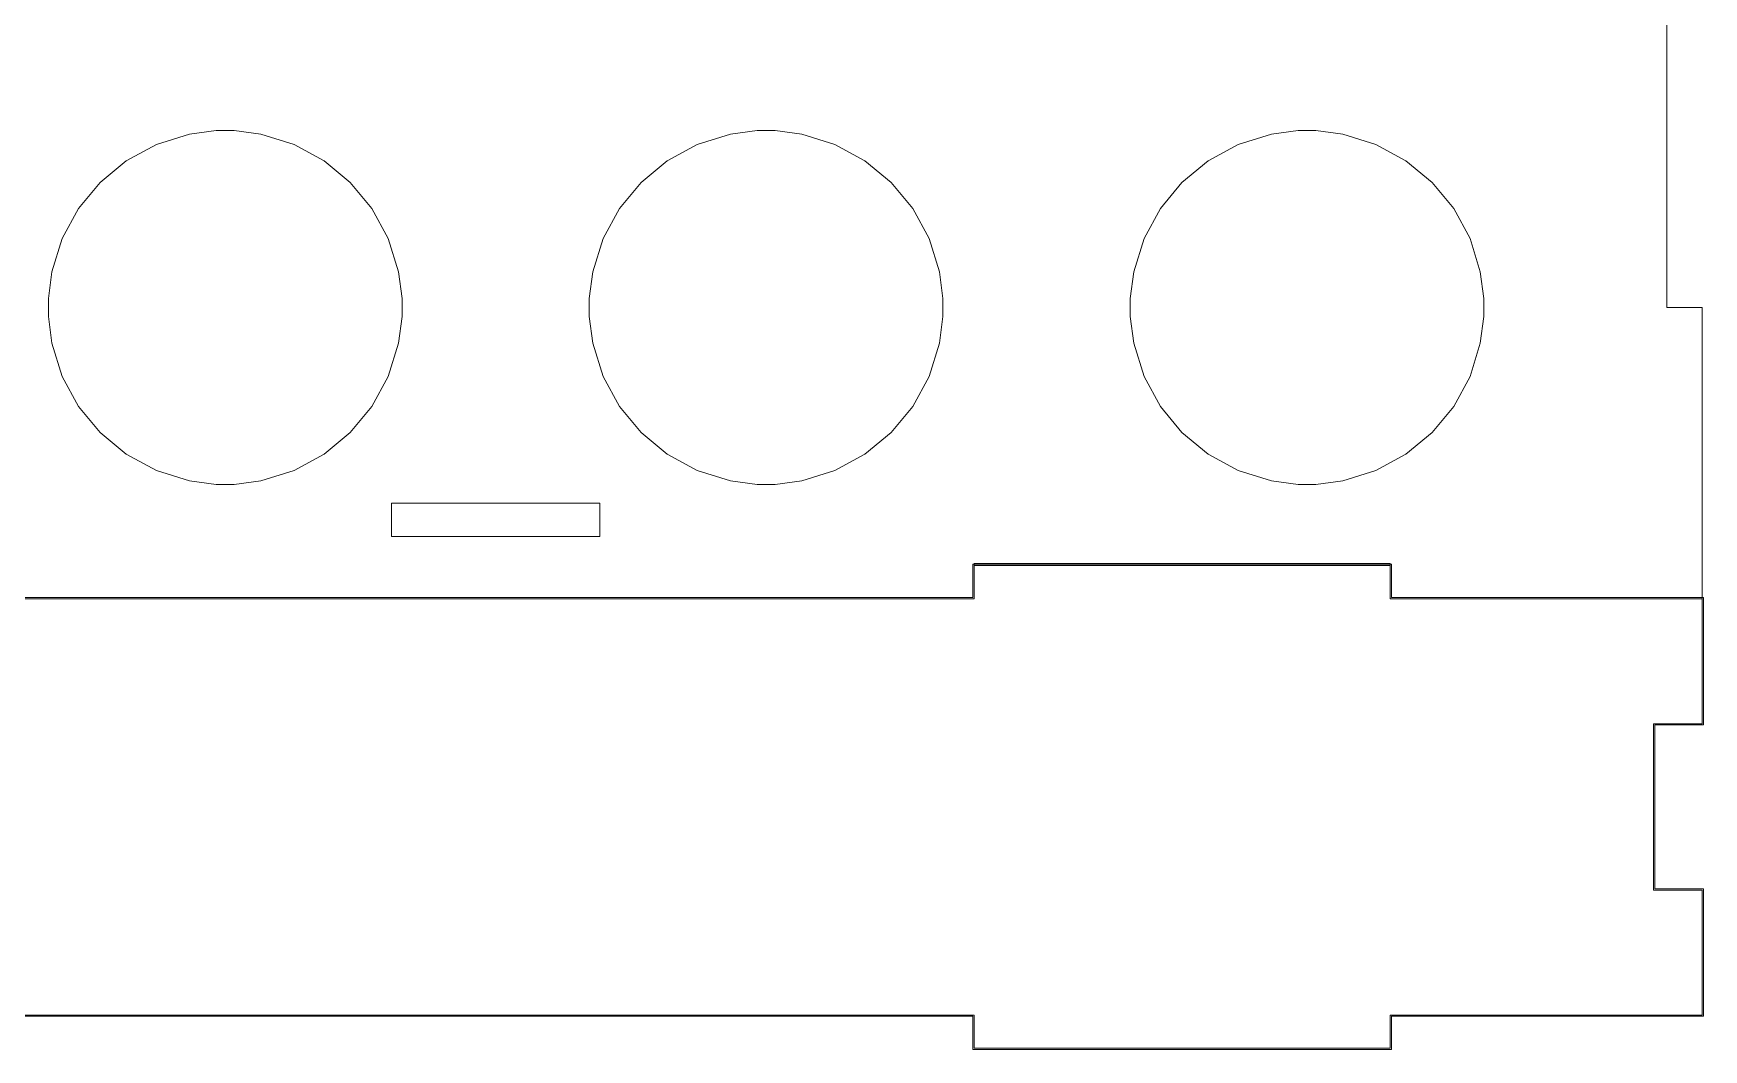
# Model space of a CAD drawing. Header units: millimetres. Extents: x -1378 to 3334, y -1176 to 661.
# Drawn here: x 496.7 to 797.8, y -17.4 to 165.8 of the extents above; entities that cross this region are included whole.
import ezdxf

# ---------------------------------------------------------------- set-up
doc = ezdxf.new("R2010")
doc.units = ezdxf.units.MM
doc.header["$MEASUREMENT"] = 0
doc.layers.add('Layer 1', color=7, linetype='Continuous')

msp = doc.modelspace()

# ---------------------------------------------------------------- linework, layer by layer
at = {"layer": 'Layer 1', "color": 153, "lineweight": 9}
for points in [[(791.1708, 191.3647), (791.1708, 191.3647), (791.1708, 116.3647), (791.1708, 116.3647)], [(791.1708, 191.3647), (791.1708, 191.3647), (791.1708, 116.3647), (791.1708, 116.3647)], [(518.8808, 145.7367), (518.8808, 145.7367), (524.8708, 147.5957), (524.8708, 147.5957)], [(518.8808, 145.7367), (518.8808, 145.7367), (524.8708, 147.5957), (524.8708, 147.5957)], [(524.8708, 147.5957), (524.8708, 147.5957), (529.6908, 148.2417), (529.6908, 148.2417)], [(524.8708, 147.5957), (524.8708, 147.5957), (529.6908, 148.2417), (529.6908, 148.2417)], [(529.6908, 148.2417), (529.6908, 148.2417), (531.2908, 148.2417), (531.2908, 148.2417)], [(529.6908, 148.2417), (529.6908, 148.2417), (531.2908, 148.2417), (531.2908, 148.2417)], [(531.2908, 148.2417), (531.2908, 148.2417), (532.9008, 148.2417), (532.9008, 148.2417)], [(531.2908, 148.2417), (531.2908, 148.2417), (532.9008, 148.2417), (532.9008, 148.2417)], [(532.9008, 148.2417), (532.9008, 148.2417), (537.7208, 147.5957), (537.7208, 147.5957)], [(532.9008, 148.2417), (532.9008, 148.2417), (537.7208, 147.5957), (537.7208, 147.5957)], [(537.7208, 147.5957), (537.7208, 147.5957), (543.7008, 145.7367), (543.7008, 145.7367)], [(537.7208, 147.5957), (537.7208, 147.5957), (543.7008, 145.7367), (543.7008, 145.7367)], [(616.3808, 145.7367), (616.3808, 145.7367), (622.3708, 147.5957), (622.3708, 147.5957)], [(616.3808, 145.7367), (616.3808, 145.7367), (622.3708, 147.5957), (622.3708, 147.5957)], [(622.3708, 147.5957), (622.3708, 147.5957), (627.1908, 148.2417), (627.1908, 148.2417)], [(622.3708, 147.5957), (622.3708, 147.5957), (627.1908, 148.2417), (627.1908, 148.2417)], [(627.1908, 148.2417), (627.1908, 148.2417), (628.7908, 148.2417), (628.7908, 148.2417)], [(627.1908, 148.2417), (627.1908, 148.2417), (628.7908, 148.2417), (628.7908, 148.2417)], [(628.7908, 148.2417), (628.7908, 148.2417), (630.4008, 148.2417), (630.4008, 148.2417)], [(628.7908, 148.2417), (628.7908, 148.2417), (630.4008, 148.2417), (630.4008, 148.2417)], [(630.4008, 148.2417), (630.4008, 148.2417), (635.2208, 147.5957), (635.2208, 147.5957)], [(630.4008, 148.2417), (630.4008, 148.2417), (635.2208, 147.5957), (635.2208, 147.5957)], [(635.2208, 147.5957), (635.2208, 147.5957), (641.2008, 145.7367), (641.2008, 145.7367)], [(635.2208, 147.5957), (635.2208, 147.5957), (641.2008, 145.7367), (641.2008, 145.7367)], [(713.8908, 145.7367), (713.8908, 145.7367), (719.8708, 147.5957), (719.8708, 147.5957)], [(713.8908, 145.7367), (713.8908, 145.7367), (719.8708, 147.5957), (719.8708, 147.5957)], [(719.8708, 147.5957), (719.8708, 147.5957), (724.6908, 148.2417), (724.6908, 148.2417)], [(719.8708, 147.5957), (719.8708, 147.5957), (724.6908, 148.2417), (724.6908, 148.2417)], [(724.6908, 148.2417), (724.6908, 148.2417), (726.2908, 148.2417), (726.2908, 148.2417)], [(724.6908, 148.2417), (724.6908, 148.2417), (726.2908, 148.2417), (726.2908, 148.2417)], [(726.2908, 148.2417), (726.2908, 148.2417), (727.9008, 148.2417), (727.9008, 148.2417)], [(726.2908, 148.2417), (726.2908, 148.2417), (727.9008, 148.2417), (727.9008, 148.2417)], [(727.9008, 148.2417), (727.9008, 148.2417), (732.7208, 147.5957), (732.7208, 147.5957)], [(727.9008, 148.2417), (727.9008, 148.2417), (732.7208, 147.5957), (732.7208, 147.5957)], [(732.7208, 147.5957), (732.7208, 147.5957), (738.7008, 145.7367), (738.7008, 145.7367)], [(732.7208, 147.5957), (732.7208, 147.5957), (738.7008, 145.7367), (738.7008, 145.7367)], [(513.4708, 142.7987), (513.4708, 142.7987), (518.8808, 145.7367), (518.8808, 145.7367)], [(513.4708, 142.7987), (513.4708, 142.7987), (518.8808, 145.7367), (518.8808, 145.7367)], [(543.7008, 145.7367), (543.7008, 145.7367), (549.1108, 142.7987), (549.1108, 142.7987)], [(543.7008, 145.7367), (543.7008, 145.7367), (549.1108, 142.7987), (549.1108, 142.7987)], [(610.9708, 142.7987), (610.9708, 142.7987), (616.3808, 145.7367), (616.3808, 145.7367)], [(610.9708, 142.7987), (610.9708, 142.7987), (616.3808, 145.7367), (616.3808, 145.7367)], [(641.2008, 145.7367), (641.2008, 145.7367), (646.6108, 142.7987), (646.6108, 142.7987)], [(641.2008, 145.7367), (641.2008, 145.7367), (646.6108, 142.7987), (646.6108, 142.7987)], [(708.4708, 142.7987), (708.4708, 142.7987), (713.8908, 145.7367), (713.8908, 145.7367)], [(708.4708, 142.7987), (708.4708, 142.7987), (713.8908, 145.7367), (713.8908, 145.7367)], [(738.7008, 145.7367), (738.7008, 145.7367), (744.1208, 142.7987), (744.1208, 142.7987)], [(738.7008, 145.7367), (738.7008, 145.7367), (744.1208, 142.7987), (744.1208, 142.7987)], [(508.7508, 138.9067), (508.7508, 138.9067), (513.4708, 142.7987), (513.4708, 142.7987)], [(508.7508, 138.9067), (508.7508, 138.9067), (513.4708, 142.7987), (513.4708, 142.7987)], [(549.1108, 142.7987), (549.1108, 142.7987), (553.8308, 138.9067), (553.8308, 138.9067)], [(549.1108, 142.7987), (549.1108, 142.7987), (553.8308, 138.9067), (553.8308, 138.9067)], [(606.2508, 138.9067), (606.2508, 138.9067), (610.9708, 142.7987), (610.9708, 142.7987)], [(606.2508, 138.9067), (606.2508, 138.9067), (610.9708, 142.7987), (610.9708, 142.7987)], [(646.6108, 142.7987), (646.6108, 142.7987), (651.3308, 138.9067), (651.3308, 138.9067)], [(646.6108, 142.7987), (646.6108, 142.7987), (651.3308, 138.9067), (651.3308, 138.9067)], [(703.7508, 138.9067), (703.7508, 138.9067), (708.4708, 142.7987), (708.4708, 142.7987)], [(703.7508, 138.9067), (703.7508, 138.9067), (708.4708, 142.7987), (708.4708, 142.7987)], [(744.1208, 142.7987), (744.1208, 142.7987), (748.8308, 138.9067), (748.8308, 138.9067)], [(744.1208, 142.7987), (744.1208, 142.7987), (748.8308, 138.9067), (748.8308, 138.9067)], [(504.8608, 134.1867), (504.8608, 134.1867), (508.7508, 138.9067), (508.7508, 138.9067)], [(504.8608, 134.1867), (504.8608, 134.1867), (508.7508, 138.9067), (508.7508, 138.9067)], [(553.8308, 138.9067), (553.8308, 138.9067), (557.7208, 134.1867), (557.7208, 134.1867)], [(553.8308, 138.9067), (553.8308, 138.9067), (557.7208, 134.1867), (557.7208, 134.1867)], [(602.3608, 134.1867), (602.3608, 134.1867), (606.2508, 138.9067), (606.2508, 138.9067)], [(602.3608, 134.1867), (602.3608, 134.1867), (606.2508, 138.9067), (606.2508, 138.9067)], [(651.3308, 138.9067), (651.3308, 138.9067), (655.2308, 134.1867), (655.2308, 134.1867)], [(651.3308, 138.9067), (651.3308, 138.9067), (655.2308, 134.1867), (655.2308, 134.1867)], [(699.8608, 134.1867), (699.8608, 134.1867), (703.7508, 138.9067), (703.7508, 138.9067)], [(699.8608, 134.1867), (699.8608, 134.1867), (703.7508, 138.9067), (703.7508, 138.9067)], [(748.8308, 138.9067), (748.8308, 138.9067), (752.7308, 134.1867), (752.7308, 134.1867)], [(748.8308, 138.9067), (748.8308, 138.9067), (752.7308, 134.1867), (752.7308, 134.1867)], [(501.9208, 128.7717), (501.9208, 128.7717), (504.8608, 134.1867), (504.8608, 134.1867)], [(501.9208, 128.7717), (501.9208, 128.7717), (504.8608, 134.1867), (504.8608, 134.1867)], [(557.7208, 134.1867), (557.7208, 134.1867), (560.6608, 128.7717), (560.6608, 128.7717)], [(557.7208, 134.1867), (557.7208, 134.1867), (560.6608, 128.7717), (560.6608, 128.7717)], [(599.4208, 128.7717), (599.4208, 128.7717), (602.3608, 134.1867), (602.3608, 134.1867)], [(599.4208, 128.7717), (599.4208, 128.7717), (602.3608, 134.1867), (602.3608, 134.1867)], [(655.2308, 134.1867), (655.2308, 134.1867), (658.1608, 128.7717), (658.1608, 128.7717)], [(655.2308, 134.1867), (655.2308, 134.1867), (658.1608, 128.7717), (658.1608, 128.7717)], [(696.9208, 128.7717), (696.9208, 128.7717), (699.8608, 134.1867), (699.8608, 134.1867)], [(696.9208, 128.7717), (696.9208, 128.7717), (699.8608, 134.1867), (699.8608, 134.1867)], [(752.7308, 134.1867), (752.7308, 134.1867), (755.6708, 128.7717), (755.6708, 128.7717)], [(752.7308, 134.1867), (752.7308, 134.1867), (755.6708, 128.7717), (755.6708, 128.7717)], [(500.0708, 122.7887), (500.0708, 122.7887), (501.9208, 128.7717), (501.9208, 128.7717)], [(500.0708, 122.7887), (500.0708, 122.7887), (501.9208, 128.7717), (501.9208, 128.7717)], [(560.6608, 128.7717), (560.6608, 128.7717), (562.5208, 122.7887), (562.5208, 122.7887)], [(560.6608, 128.7717), (560.6608, 128.7717), (562.5208, 122.7887), (562.5208, 122.7887)], [(597.5608, 122.7887), (597.5608, 122.7887), (599.4208, 128.7717), (599.4208, 128.7717)], [(597.5608, 122.7887), (597.5608, 122.7887), (599.4208, 128.7717), (599.4208, 128.7717)], [(658.1608, 128.7717), (658.1608, 128.7717), (660.0208, 122.7887), (660.0208, 122.7887)], [(658.1608, 128.7717), (658.1608, 128.7717), (660.0208, 122.7887), (660.0208, 122.7887)], [(695.0608, 122.7887), (695.0608, 122.7887), (696.9208, 128.7717), (696.9208, 128.7717)], [(695.0608, 122.7887), (695.0608, 122.7887), (696.9208, 128.7717), (696.9208, 128.7717)], [(755.6708, 128.7717), (755.6708, 128.7717), (757.5208, 122.7887), (757.5208, 122.7887)], [(755.6708, 128.7717), (755.6708, 128.7717), (757.5208, 122.7887), (757.5208, 122.7887)], [(499.4208, 117.9737), (499.4208, 117.9737), (500.0708, 122.7887), (500.0708, 122.7887)], [(499.4208, 117.9737), (499.4208, 117.9737), (500.0708, 122.7887), (500.0708, 122.7887)], [(562.5208, 122.7887), (562.5208, 122.7887), (563.1708, 117.9737), (563.1708, 117.9737)], [(562.5208, 122.7887), (562.5208, 122.7887), (563.1708, 117.9737), (563.1708, 117.9737)], [(596.9208, 117.9737), (596.9208, 117.9737), (597.5608, 122.7887), (597.5608, 122.7887)], [(596.9208, 117.9737), (596.9208, 117.9737), (597.5608, 122.7887), (597.5608, 122.7887)], [(660.0208, 122.7887), (660.0208, 122.7887), (660.6708, 117.9737), (660.6708, 117.9737)], [(660.0208, 122.7887), (660.0208, 122.7887), (660.6708, 117.9737), (660.6708, 117.9737)], [(694.4208, 117.9737), (694.4208, 117.9737), (695.0608, 122.7887), (695.0608, 122.7887)], [(694.4208, 117.9737), (694.4208, 117.9737), (695.0608, 122.7887), (695.0608, 122.7887)], [(757.5208, 122.7887), (757.5208, 122.7887), (758.1708, 117.9737), (758.1708, 117.9737)], [(757.5208, 122.7887), (757.5208, 122.7887), (758.1708, 117.9737), (758.1708, 117.9737)], [(499.4208, 116.3647), (499.4208, 116.3647), (499.4208, 117.9737), (499.4208, 117.9737)], [(499.4208, 116.3647), (499.4208, 116.3647), (499.4208, 117.9737), (499.4208, 117.9737)], [(563.1708, 117.9737), (563.1708, 117.9737), (563.1708, 116.3647), (563.1708, 116.3647)], [(563.1708, 117.9737), (563.1708, 117.9737), (563.1708, 116.3647), (563.1708, 116.3647)], [(596.9208, 116.3647), (596.9208, 116.3647), (596.9208, 117.9737), (596.9208, 117.9737)], [(596.9208, 116.3647), (596.9208, 116.3647), (596.9208, 117.9737), (596.9208, 117.9737)], [(660.6708, 117.9737), (660.6708, 117.9737), (660.6708, 116.3647), (660.6708, 116.3647)], [(660.6708, 117.9737), (660.6708, 117.9737), (660.6708, 116.3647), (660.6708, 116.3647)], [(694.4208, 116.3647), (694.4208, 116.3647), (694.4208, 117.9737), (694.4208, 117.9737)], [(694.4208, 116.3647), (694.4208, 116.3647), (694.4208, 117.9737), (694.4208, 117.9737)], [(758.1708, 117.9737), (758.1708, 117.9737), (758.1708, 116.3647), (758.1708, 116.3647)], [(758.1708, 117.9737), (758.1708, 117.9737), (758.1708, 116.3647), (758.1708, 116.3647)], [(499.4208, 114.7597), (499.4208, 114.7597), (499.4208, 116.3647), (499.4208, 116.3647)], [(499.4208, 114.7597), (499.4208, 114.7597), (499.4208, 116.3647), (499.4208, 116.3647)], [(500.0708, 109.9407), (500.0708, 109.9407), (499.4208, 114.7597), (499.4208, 114.7597)], [(500.0708, 109.9407), (500.0708, 109.9407), (499.4208, 114.7597), (499.4208, 114.7597)], [(563.1708, 114.7597), (563.1708, 114.7597), (562.5208, 109.9407), (562.5208, 109.9407)], [(563.1708, 114.7597), (563.1708, 114.7597), (562.5208, 109.9407), (562.5208, 109.9407)], [(563.1708, 116.3647), (563.1708, 116.3647), (563.1708, 114.7597), (563.1708, 114.7597)], [(563.1708, 116.3647), (563.1708, 116.3647), (563.1708, 114.7597), (563.1708, 114.7597)], [(596.9208, 114.7597), (596.9208, 114.7597), (596.9208, 116.3647), (596.9208, 116.3647)], [(596.9208, 114.7597), (596.9208, 114.7597), (596.9208, 116.3647), (596.9208, 116.3647)], [(597.5608, 109.9407), (597.5608, 109.9407), (596.9208, 114.7597), (596.9208, 114.7597)], [(597.5608, 109.9407), (597.5608, 109.9407), (596.9208, 114.7597), (596.9208, 114.7597)], [(660.6708, 114.7597), (660.6708, 114.7597), (660.0208, 109.9407), (660.0208, 109.9407)], [(660.6708, 114.7597), (660.6708, 114.7597), (660.0208, 109.9407), (660.0208, 109.9407)], [(660.6708, 116.3647), (660.6708, 116.3647), (660.6708, 114.7597), (660.6708, 114.7597)], [(660.6708, 116.3647), (660.6708, 116.3647), (660.6708, 114.7597), (660.6708, 114.7597)], [(694.4208, 114.7597), (694.4208, 114.7597), (694.4208, 116.3647), (694.4208, 116.3647)], [(694.4208, 114.7597), (694.4208, 114.7597), (694.4208, 116.3647), (694.4208, 116.3647)], [(695.0608, 109.9407), (695.0608, 109.9407), (694.4208, 114.7597), (694.4208, 114.7597)], [(695.0608, 109.9407), (695.0608, 109.9407), (694.4208, 114.7597), (694.4208, 114.7597)], [(758.1708, 114.7597), (758.1708, 114.7597), (757.5208, 109.9407), (757.5208, 109.9407)], [(758.1708, 114.7597), (758.1708, 114.7597), (757.5208, 109.9407), (757.5208, 109.9407)], [(758.1708, 116.3647), (758.1708, 116.3647), (758.1708, 114.7597), (758.1708, 114.7597)], [(758.1708, 116.3647), (758.1708, 116.3647), (758.1708, 114.7597), (758.1708, 114.7597)], [(791.1708, 116.3647), (791.1708, 116.3647), (797.5408, 116.3647), (797.5408, 116.3647)], [(791.1708, 116.3647), (791.1708, 116.3647), (797.5408, 116.3647), (797.5408, 116.3647)], [(797.5408, 116.3647), (797.5408, 116.3647), (797.5408, 63.8677), (797.5408, 63.8677)], [(797.5408, 116.3647), (797.5408, 116.3647), (797.5408, 63.8677), (797.5408, 63.8677)], [(501.9208, 103.9577), (501.9208, 103.9577), (500.0708, 109.9407), (500.0708, 109.9407)], [(501.9208, 103.9577), (501.9208, 103.9577), (500.0708, 109.9407), (500.0708, 109.9407)], [(562.5208, 109.9407), (562.5208, 109.9407), (560.6608, 103.9577), (560.6608, 103.9577)], [(562.5208, 109.9407), (562.5208, 109.9407), (560.6608, 103.9577), (560.6608, 103.9577)], [(599.4208, 103.9577), (599.4208, 103.9577), (597.5608, 109.9407), (597.5608, 109.9407)], [(599.4208, 103.9577), (599.4208, 103.9577), (597.5608, 109.9407), (597.5608, 109.9407)], [(660.0208, 109.9407), (660.0208, 109.9407), (658.1608, 103.9577), (658.1608, 103.9577)], [(660.0208, 109.9407), (660.0208, 109.9407), (658.1608, 103.9577), (658.1608, 103.9577)], [(696.9208, 103.9577), (696.9208, 103.9577), (695.0608, 109.9407), (695.0608, 109.9407)], [(696.9208, 103.9577), (696.9208, 103.9577), (695.0608, 109.9407), (695.0608, 109.9407)], [(757.5208, 109.9407), (757.5208, 109.9407), (755.6708, 103.9577), (755.6708, 103.9577)], [(757.5208, 109.9407), (757.5208, 109.9407), (755.6708, 103.9577), (755.6708, 103.9577)], [(504.8608, 98.5457), (504.8608, 98.5457), (501.9208, 103.9577), (501.9208, 103.9577)], [(504.8608, 98.5457), (504.8608, 98.5457), (501.9208, 103.9577), (501.9208, 103.9577)], [(560.6608, 103.9577), (560.6608, 103.9577), (557.7208, 98.5457), (557.7208, 98.5457)], [(560.6608, 103.9577), (560.6608, 103.9577), (557.7208, 98.5457), (557.7208, 98.5457)], [(602.3608, 98.5457), (602.3608, 98.5457), (599.4208, 103.9577), (599.4208, 103.9577)], [(602.3608, 98.5457), (602.3608, 98.5457), (599.4208, 103.9577), (599.4208, 103.9577)], [(658.1608, 103.9577), (658.1608, 103.9577), (655.2308, 98.5457), (655.2308, 98.5457)], [(658.1608, 103.9577), (658.1608, 103.9577), (655.2308, 98.5457), (655.2308, 98.5457)], [(699.8608, 98.5457), (699.8608, 98.5457), (696.9208, 103.9577), (696.9208, 103.9577)], [(699.8608, 98.5457), (699.8608, 98.5457), (696.9208, 103.9577), (696.9208, 103.9577)], [(755.6708, 103.9577), (755.6708, 103.9577), (752.7308, 98.5457), (752.7308, 98.5457)], [(755.6708, 103.9577), (755.6708, 103.9577), (752.7308, 98.5457), (752.7308, 98.5457)], [(508.7508, 93.8287), (508.7508, 93.8287), (504.8608, 98.5457), (504.8608, 98.5457)], [(508.7508, 93.8287), (508.7508, 93.8287), (504.8608, 98.5457), (504.8608, 98.5457)], [(557.7208, 98.5457), (557.7208, 98.5457), (553.8308, 93.8287), (553.8308, 93.8287)], [(557.7208, 98.5457), (557.7208, 98.5457), (553.8308, 93.8287), (553.8308, 93.8287)], [(606.2508, 93.8287), (606.2508, 93.8287), (602.3608, 98.5457), (602.3608, 98.5457)], [(606.2508, 93.8287), (606.2508, 93.8287), (602.3608, 98.5457), (602.3608, 98.5457)], [(655.2308, 98.5457), (655.2308, 98.5457), (651.3308, 93.8287), (651.3308, 93.8287)], [(655.2308, 98.5457), (655.2308, 98.5457), (651.3308, 93.8287), (651.3308, 93.8287)], [(703.7508, 93.8287), (703.7508, 93.8287), (699.8608, 98.5457), (699.8608, 98.5457)], [(703.7508, 93.8287), (703.7508, 93.8287), (699.8608, 98.5457), (699.8608, 98.5457)], [(752.7308, 98.5457), (752.7308, 98.5457), (748.8308, 93.8287), (748.8308, 93.8287)], [(752.7308, 98.5457), (752.7308, 98.5457), (748.8308, 93.8287), (748.8308, 93.8287)], [(513.4708, 89.9347), (513.4708, 89.9347), (508.7508, 93.8287), (508.7508, 93.8287)], [(513.4708, 89.9347), (513.4708, 89.9347), (508.7508, 93.8287), (508.7508, 93.8287)], [(553.8308, 93.8287), (553.8308, 93.8287), (549.1108, 89.9347), (549.1108, 89.9347)], [(553.8308, 93.8287), (553.8308, 93.8287), (549.1108, 89.9347), (549.1108, 89.9347)], [(610.9708, 89.9347), (610.9708, 89.9347), (606.2508, 93.8287), (606.2508, 93.8287)], [(610.9708, 89.9347), (610.9708, 89.9347), (606.2508, 93.8287), (606.2508, 93.8287)], [(651.3308, 93.8287), (651.3308, 93.8287), (646.6108, 89.9347), (646.6108, 89.9347)], [(651.3308, 93.8287), (651.3308, 93.8287), (646.6108, 89.9347), (646.6108, 89.9347)], [(708.4708, 89.9347), (708.4708, 89.9347), (703.7508, 93.8287), (703.7508, 93.8287)], [(708.4708, 89.9347), (708.4708, 89.9347), (703.7508, 93.8287), (703.7508, 93.8287)], [(748.8308, 93.8287), (748.8308, 93.8287), (744.1208, 89.9347), (744.1208, 89.9347)], [(748.8308, 93.8287), (748.8308, 93.8287), (744.1208, 89.9347), (744.1208, 89.9347)], [(518.8808, 86.9957), (518.8808, 86.9957), (513.4708, 89.9347), (513.4708, 89.9347)], [(518.8808, 86.9957), (518.8808, 86.9957), (513.4708, 89.9347), (513.4708, 89.9347)], [(549.1108, 89.9347), (549.1108, 89.9347), (543.7008, 86.9957), (543.7008, 86.9957)], [(549.1108, 89.9347), (549.1108, 89.9347), (543.7008, 86.9957), (543.7008, 86.9957)], [(616.3808, 86.9957), (616.3808, 86.9957), (610.9708, 89.9347), (610.9708, 89.9347)], [(616.3808, 86.9957), (616.3808, 86.9957), (610.9708, 89.9347), (610.9708, 89.9347)], [(646.6108, 89.9347), (646.6108, 89.9347), (641.2008, 86.9957), (641.2008, 86.9957)], [(646.6108, 89.9347), (646.6108, 89.9347), (641.2008, 86.9957), (641.2008, 86.9957)], [(713.8908, 86.9957), (713.8908, 86.9957), (708.4708, 89.9347), (708.4708, 89.9347)], [(713.8908, 86.9957), (713.8908, 86.9957), (708.4708, 89.9347), (708.4708, 89.9347)], [(744.1208, 89.9347), (744.1208, 89.9347), (738.7008, 86.9957), (738.7008, 86.9957)], [(744.1208, 89.9347), (744.1208, 89.9347), (738.7008, 86.9957), (738.7008, 86.9957)], [(524.8708, 85.1407), (524.8708, 85.1407), (518.8808, 86.9957), (518.8808, 86.9957)], [(524.8708, 85.1407), (524.8708, 85.1407), (518.8808, 86.9957), (518.8808, 86.9957)], [(529.6908, 84.4907), (529.6908, 84.4907), (524.8708, 85.1407), (524.8708, 85.1407)], [(529.6908, 84.4907), (529.6908, 84.4907), (524.8708, 85.1407), (524.8708, 85.1407)], [(531.2908, 84.4907), (531.2908, 84.4907), (529.6908, 84.4907), (529.6908, 84.4907)], [(531.2908, 84.4907), (531.2908, 84.4907), (529.6908, 84.4907), (529.6908, 84.4907)], [(532.9008, 84.4907), (532.9008, 84.4907), (531.2908, 84.4907), (531.2908, 84.4907)], [(532.9008, 84.4907), (532.9008, 84.4907), (531.2908, 84.4907), (531.2908, 84.4907)], [(537.7208, 85.1407), (537.7208, 85.1407), (532.9008, 84.4907), (532.9008, 84.4907)], [(537.7208, 85.1407), (537.7208, 85.1407), (532.9008, 84.4907), (532.9008, 84.4907)], [(543.7008, 86.9957), (543.7008, 86.9957), (537.7208, 85.1407), (537.7208, 85.1407)], [(543.7008, 86.9957), (543.7008, 86.9957), (537.7208, 85.1407), (537.7208, 85.1407)], [(622.3708, 85.1407), (622.3708, 85.1407), (616.3808, 86.9957), (616.3808, 86.9957)], [(622.3708, 85.1407), (622.3708, 85.1407), (616.3808, 86.9957), (616.3808, 86.9957)], [(627.1908, 84.4907), (627.1908, 84.4907), (622.3708, 85.1407), (622.3708, 85.1407)], [(627.1908, 84.4907), (627.1908, 84.4907), (622.3708, 85.1407), (622.3708, 85.1407)], [(628.7908, 84.4907), (628.7908, 84.4907), (627.1908, 84.4907), (627.1908, 84.4907)], [(628.7908, 84.4907), (628.7908, 84.4907), (627.1908, 84.4907), (627.1908, 84.4907)], [(630.4008, 84.4907), (630.4008, 84.4907), (628.7908, 84.4907), (628.7908, 84.4907)], [(630.4008, 84.4907), (630.4008, 84.4907), (628.7908, 84.4907), (628.7908, 84.4907)], [(635.2208, 85.1407), (635.2208, 85.1407), (630.4008, 84.4907), (630.4008, 84.4907)], [(635.2208, 85.1407), (635.2208, 85.1407), (630.4008, 84.4907), (630.4008, 84.4907)], [(641.2008, 86.9957), (641.2008, 86.9957), (635.2208, 85.1407), (635.2208, 85.1407)], [(641.2008, 86.9957), (641.2008, 86.9957), (635.2208, 85.1407), (635.2208, 85.1407)], [(719.8708, 85.1407), (719.8708, 85.1407), (713.8908, 86.9957), (713.8908, 86.9957)], [(719.8708, 85.1407), (719.8708, 85.1407), (713.8908, 86.9957), (713.8908, 86.9957)], [(724.6908, 84.4907), (724.6908, 84.4907), (719.8708, 85.1407), (719.8708, 85.1407)], [(724.6908, 84.4907), (724.6908, 84.4907), (719.8708, 85.1407), (719.8708, 85.1407)], [(726.2908, 84.4907), (726.2908, 84.4907), (724.6908, 84.4907), (724.6908, 84.4907)], [(726.2908, 84.4907), (726.2908, 84.4907), (724.6908, 84.4907), (724.6908, 84.4907)], [(727.9008, 84.4907), (727.9008, 84.4907), (726.2908, 84.4907), (726.2908, 84.4907)], [(727.9008, 84.4907), (727.9008, 84.4907), (726.2908, 84.4907), (726.2908, 84.4907)], [(732.7208, 85.1407), (732.7208, 85.1407), (727.9008, 84.4907), (727.9008, 84.4907)], [(732.7208, 85.1407), (732.7208, 85.1407), (727.9008, 84.4907), (727.9008, 84.4907)], [(738.7008, 86.9957), (738.7008, 86.9957), (732.7208, 85.1407), (732.7208, 85.1407)], [(738.7008, 86.9957), (738.7008, 86.9957), (732.7208, 85.1407), (732.7208, 85.1407)], [(561.2908, 81.1147), (561.2908, 81.1147), (598.8008, 81.1147), (598.8008, 81.1147)], [(561.2908, 75.1147), (561.2908, 75.1147), (561.2908, 81.1147), (561.2908, 81.1147)], [(561.2908, 81.1147), (561.2908, 81.1147), (598.8008, 81.1147), (598.8008, 81.1147)], [(561.2908, 75.1147), (561.2908, 75.1147), (561.2908, 81.1147), (561.2908, 81.1147)], [(598.8008, 81.1147), (598.8008, 81.1147), (598.8008, 75.1147), (598.8008, 75.1147)], [(598.8008, 81.1147), (598.8008, 81.1147), (598.8008, 75.1147), (598.8008, 75.1147)], [(598.8008, 75.1147), (598.8008, 75.1147), (561.2908, 75.1147), (561.2908, 75.1147)], [(598.8008, 75.1147), (598.8008, 75.1147), (561.2908, 75.1147), (561.2908, 75.1147)], [(666.0708, 64.0897), (666.0708, 64.0897), (666.0708, 70.0907), (666.0708, 70.0907)], [(666.0708, 70.0907), (666.0708, 70.0907), (741.5208, 70.0907), (741.5208, 70.0907)], [(741.2908, 70.2427), (741.2908, 70.2427), (666.3008, 70.2427), (666.3008, 70.2427)], [(666.3008, 70.2427), (666.3008, 70.2427), (666.3008, 63.8677), (666.3008, 63.8677)], [(741.2908, 70.2427), (741.2908, 70.2427), (666.3008, 70.2427), (666.3008, 70.2427)], [(666.3008, 70.2427), (666.3008, 70.2427), (666.3008, 63.8677), (666.3008, 63.8677)], [(741.2908, 69.8647), (741.2908, 69.8647), (666.3008, 69.8647), (666.3008, 69.8647)], [(666.3008, 69.8647), (666.3008, 69.8647), (666.3008, 63.8677), (666.3008, 63.8677)], [(741.2908, 69.8647), (741.2908, 69.8647), (666.3008, 69.8647), (666.3008, 69.8647)], [(666.3008, 69.8647), (666.3008, 69.8647), (666.3008, 63.8677), (666.3008, 63.8677)], [(741.2908, 63.8677), (741.2908, 63.8677), (741.2908, 70.2427), (741.2908, 70.2427)], [(741.2908, 63.8677), (741.2908, 63.8677), (741.2908, 70.2427), (741.2908, 70.2427)], [(741.2908, 63.8677), (741.2908, 63.8677), (741.2908, 69.8647), (741.2908, 69.8647)], [(741.2908, 63.8677), (741.2908, 63.8677), (741.2908, 69.8647), (741.2908, 69.8647)], [(741.5208, 70.0907), (741.5208, 70.0907), (741.5208, 64.0897), (741.5208, 64.0897)], [(666.3008, 63.8677), (666.3008, 63.8677), (493.7908, 63.8677), (493.7908, 63.8677)], [(666.3008, 63.8677), (666.3008, 63.8677), (493.7908, 63.8677), (493.7908, 63.8677)], [(666.3008, 63.8677), (666.3008, 63.8677), (493.7908, 63.8677), (493.7908, 63.8677)], [(666.3008, 63.8677), (666.3008, 63.8677), (493.7908, 63.8677), (493.7908, 63.8677)], [(494.0208, 64.0897), (494.0208, 64.0897), (666.0708, 64.0897), (666.0708, 64.0897)], [(797.5408, 63.8677), (797.5408, 63.8677), (741.2908, 63.8677), (741.2908, 63.8677)], [(797.5408, 63.8677), (797.5408, 63.8677), (741.2908, 63.8677), (741.2908, 63.8677)], [(797.5408, 63.8677), (797.5408, 63.8677), (741.2908, 63.8677), (741.2908, 63.8677)], [(797.5408, 63.8677), (797.5408, 63.8677), (741.2908, 63.8677), (741.2908, 63.8677)], [(741.5208, 64.0897), (741.5208, 64.0897), (797.7708, 64.0897), (797.7708, 64.0897)], [(797.5408, 41.3637), (797.5408, 41.3637), (797.5408, 63.8677), (797.5408, 63.8677)], [(797.5408, 41.3637), (797.5408, 41.3637), (797.5408, 63.8677), (797.5408, 63.8677)], [(797.7708, 64.0897), (797.7708, 64.0897), (797.7708, 41.1417), (797.7708, 41.1417)], [(788.7508, 11.3677), (788.7508, 11.3677), (788.7508, 41.3637), (788.7508, 41.3637)], [(788.7508, 41.3637), (788.7508, 41.3637), (797.5408, 41.3637), (797.5408, 41.3637)], [(788.7508, 11.3677), (788.7508, 11.3677), (788.7508, 41.3637), (788.7508, 41.3637)], [(788.7508, 41.3637), (788.7508, 41.3637), (797.5408, 41.3637), (797.5408, 41.3637)], [(788.9708, 41.1417), (788.9708, 41.1417), (788.9708, 11.5897), (788.9708, 11.5897)], [(797.7708, 41.1417), (797.7708, 41.1417), (788.9708, 41.1417), (788.9708, 41.1417)], [(797.5408, 11.3677), (797.5408, 11.3677), (788.7508, 11.3677), (788.7508, 11.3677)], [(797.5408, 11.3677), (797.5408, 11.3677), (788.7508, 11.3677), (788.7508, 11.3677)], [(788.9708, 11.5897), (788.9708, 11.5897), (797.7708, 11.5897), (797.7708, 11.5897)], [(797.5408, -11.1323), (797.5408, -11.1323), (797.5408, 11.3677), (797.5408, 11.3677)], [(797.5408, -11.1323), (797.5408, -11.1323), (797.5408, 11.3677), (797.5408, 11.3677)], [(797.7708, 11.5897), (797.7708, 11.5897), (797.7708, -11.3583), (797.7708, -11.3583)], [(493.7908, -11.1323), (493.7908, -11.1323), (666.3008, -11.1323), (666.3008, -11.1323)], [(493.7908, -11.1323), (493.7908, -11.1323), (666.3008, -11.1323), (666.3008, -11.1323)], [(666.0708, -11.3583), (666.0708, -11.3583), (494.0208, -11.3583), (494.0208, -11.3583)], [(666.0708, -17.3593), (666.0708, -17.3593), (666.0708, -11.3583), (666.0708, -11.3583)], [(666.3008, -11.1323), (666.3008, -11.1323), (666.3008, -17.1333), (666.3008, -17.1333)], [(666.3008, -11.1323), (666.3008, -11.1323), (666.3008, -17.1333), (666.3008, -17.1333)], [(741.2908, -17.1333), (741.2908, -17.1333), (741.2908, -11.1323), (741.2908, -11.1323)], [(741.2908, -11.1323), (741.2908, -11.1323), (797.5408, -11.1323), (797.5408, -11.1323)], [(741.2908, -17.1333), (741.2908, -17.1333), (741.2908, -11.1323), (741.2908, -11.1323)], [(741.2908, -11.1323), (741.2908, -11.1323), (797.5408, -11.1323), (797.5408, -11.1323)], [(797.7708, -11.3583), (797.7708, -11.3583), (741.5208, -11.3583), (741.5208, -11.3583)], [(741.5208, -11.3583), (741.5208, -11.3583), (741.5208, -17.3593), (741.5208, -17.3593)], [(741.5208, -17.3593), (741.5208, -17.3593), (666.0708, -17.3593), (666.0708, -17.3593)], [(666.3008, -17.1333), (666.3008, -17.1333), (741.2908, -17.1333), (741.2908, -17.1333)], [(666.3008, -17.1333), (666.3008, -17.1333), (741.2908, -17.1333), (741.2908, -17.1333)]]:
    msp.add_open_spline(points, degree=3, dxfattribs=at)
at = {"layer": 'Layer 1', "color": 222, "lineweight": 9}
for points in [[(666.0708, 64.0897), (666.0708, 64.0897), (666.0708, 70.0907), (666.0708, 70.0907)], [(666.0708, 70.0907), (666.0708, 70.0907), (741.5208, 70.0907), (741.5208, 70.0907)], [(741.5208, 70.0907), (741.5208, 70.0907), (741.5208, 64.0897), (741.5208, 64.0897)], [(494.0208, 64.0897), (494.0208, 64.0897), (666.0708, 64.0897), (666.0708, 64.0897)], [(741.5208, 64.0897), (741.5208, 64.0897), (797.7708, 64.0897), (797.7708, 64.0897)], [(797.7708, 64.0897), (797.7708, 64.0897), (797.7708, 41.1417), (797.7708, 41.1417)], [(788.9708, 41.1417), (788.9708, 41.1417), (788.9708, 11.5897), (788.9708, 11.5897)], [(797.7708, 41.1417), (797.7708, 41.1417), (788.9708, 41.1417), (788.9708, 41.1417)], [(788.9708, 11.5897), (788.9708, 11.5897), (797.7708, 11.5897), (797.7708, 11.5897)], [(797.7708, 11.5897), (797.7708, 11.5897), (797.7708, -11.3583), (797.7708, -11.3583)], [(666.0708, -11.3583), (666.0708, -11.3583), (494.0208, -11.3583), (494.0208, -11.3583)], [(666.0708, -17.3593), (666.0708, -17.3593), (666.0708, -11.3583), (666.0708, -11.3583)], [(797.7708, -11.3583), (797.7708, -11.3583), (741.5208, -11.3583), (741.5208, -11.3583)], [(741.5208, -11.3583), (741.5208, -11.3583), (741.5208, -17.3593), (741.5208, -17.3593)], [(741.5208, -17.3593), (741.5208, -17.3593), (666.0708, -17.3593), (666.0708, -17.3593)]]:
    msp.add_open_spline(points, degree=3, dxfattribs=at)

doc.saveas('drawing.dxf')
